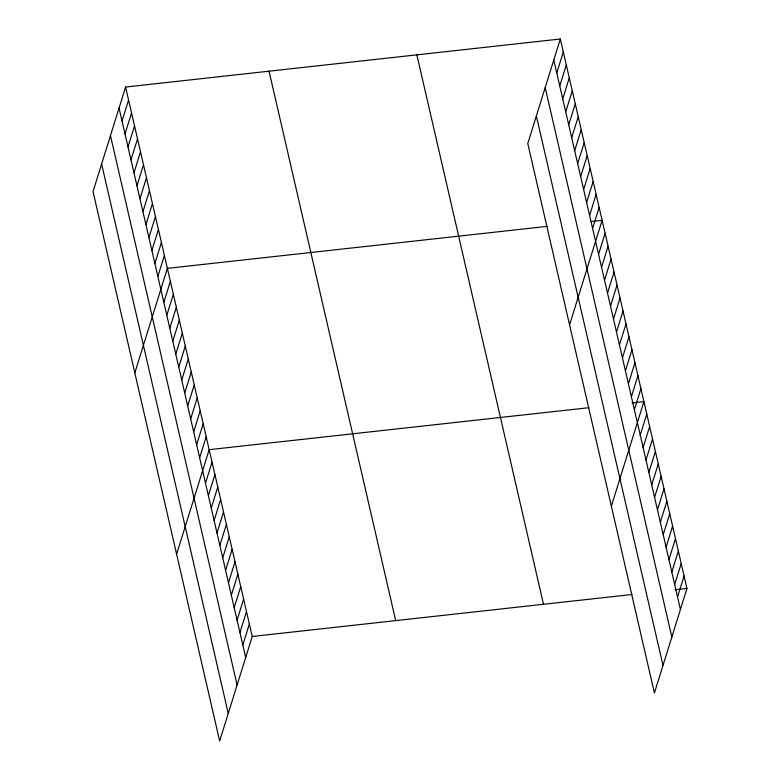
<?xml version="1.0" encoding="UTF-8"?>
<svg xmlns="http://www.w3.org/2000/svg" width="780" height="780" viewBox="0 0 780 780"><rect width="100%" height="100%" fill="white"/><g stroke="black" fill="none" stroke-linecap="round" stroke-linejoin="round"><path stroke-width="1.17" d="M125.59 87.048L93.034 191.568L219.668 741L252.232 636.47L125.59 87.048L560.332 39L686.966 588.432L654.41 692.952L527.767 143.53L560.332 39M122.031 121.007L128.573 99.996M125.014 133.955L131.566 112.944M127.998 146.913L134.55 125.892M130.991 159.861L137.534 138.85M133.975 172.809L140.517 151.798M136.958 185.757L143.501 164.746M139.942 198.715L146.484 177.703M142.925 211.663L149.468 190.651M145.909 224.611L152.461 203.599M148.902 237.569L155.444 216.547M151.886 250.516L158.428 229.505M154.869 263.465L161.411 242.453M157.852 276.412L164.395 255.401M134.823 372.879L167.378 268.359L547.121 226.385M163.82 302.318L170.371 281.307M166.803 315.266L173.355 294.255M169.796 328.224L176.339 307.203M172.78 341.172L179.322 320.161M175.763 354.12L182.305 333.109M178.747 367.068L185.289 346.057M181.73 380.026L188.282 359.014M184.714 392.974L191.266 371.962M187.707 405.922L194.249 384.91M190.691 418.88L197.233 397.858M193.674 431.827L200.216 410.816M196.657 444.776L203.2 423.764M199.641 457.723L206.183 436.712M176.611 554.19L209.176 449.67L588.91 407.696M205.501 483.132L212.043 462.121M208.367 495.583L214.909 474.572M211.243 508.043L217.786 487.022M214.11 520.494L220.652 499.483M216.976 532.945L223.528 511.933M219.853 545.405L226.395 524.384M222.719 557.856L229.261 536.845M225.595 570.307L232.138 549.295M228.462 582.767L235.004 561.746M231.328 595.218L237.88 574.207M234.205 607.669L240.747 586.658M237.071 620.12L243.614 599.108M239.947 632.58L246.49 611.559M242.814 645.031L249.356 624.019M556.764 72.969L563.316 51.948M559.757 85.917L566.3 64.906M562.741 98.865L569.283 77.854M565.724 111.813L572.267 90.802M568.708 124.771L575.25 103.75M571.691 137.719L578.233 116.707M574.675 150.667L581.227 129.655M577.658 163.624L584.21 142.603M580.651 176.572L587.194 155.561M583.635 189.52L590.177 168.509M586.618 202.469L593.161 181.457M589.602 215.426L596.144 194.405M592.585 228.374L599.137 207.363M569.566 324.841L602.121 220.311L591.357 221.5M598.562 254.28L605.105 233.259M601.546 267.228L608.088 246.217M604.529 280.176L611.072 259.165M607.513 293.124L614.055 272.113M610.496 306.082L617.038 285.061M613.48 319.03L620.032 298.019M616.473 331.978L623.015 310.966M619.457 344.935L625.999 323.915M622.44 357.883L628.982 336.872M625.423 370.831L631.966 349.82M628.407 383.779L634.949 362.768M631.39 396.737L637.942 375.716M634.374 409.685L640.926 388.674M611.354 506.152L643.909 401.622L631.956 402.948M640.234 435.094L646.776 414.073M643.1 447.544L649.652 426.533M645.976 459.995L652.519 438.984M648.843 472.446L655.395 451.435M651.719 484.906L658.261 463.895M654.586 497.357L661.128 476.346M657.452 509.808L664.004 488.797M660.328 522.268L666.871 501.248M663.195 534.719L669.747 513.708M666.071 547.17L672.614 526.159M668.938 559.63L675.48 538.609M671.804 572.081L678.356 551.07M674.681 584.532L681.223 563.521M677.547 596.983L684.099 575.971M252.232 636.47L631.975 594.506M675.012 589.748L686.966 588.432M553.78 60.011L680.423 609.443M545.2 87.574L671.833 636.997M536.357 115.966L662.99 665.399M416.861 54.853L543.504 604.285M269.051 71.185L395.694 620.617M119.047 108.059L245.68 657.481M110.468 135.613L237.101 685.045M101.614 164.014L228.257 713.437"/></g></svg>
